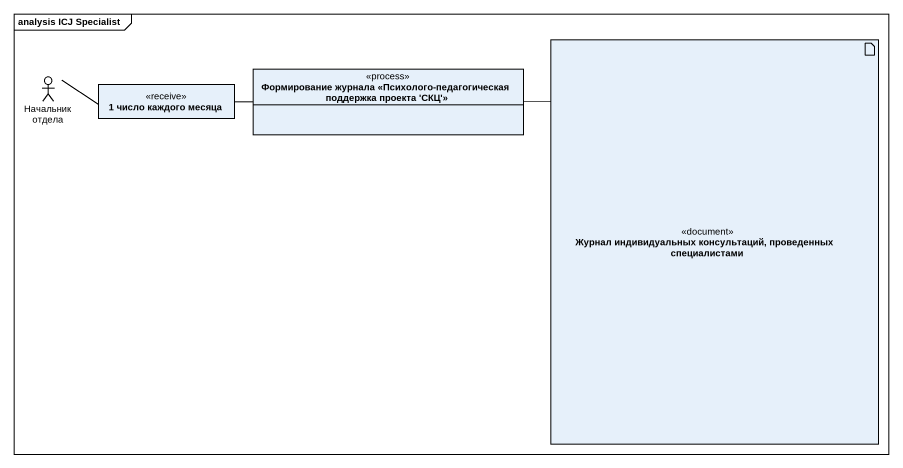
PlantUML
@startuml
mainframe analysis ICJ Specialist
allowmixing
hide circle
hide empty members
class "Формирование журнала <<Психолого-педагогическая поддержка проекта 'СКЦ'>>" as Формирование_журнала <<process>>
artifact "Журнал индивидуальных консультаций, проведенных специалистами" as Журнал_индивидуальных <<document>>
actor "Начальник отдела" as Начальник_отдела
class "1 число каждого месяца" as c1_число_каждого_месяца <<receive>>
Формирование_журнала -right- Журнал_индивидуальных
Начальник_отдела -right- c1_число_каждого_месяца
c1_число_каждого_месяца -right- Формирование_журнала
@enduml
